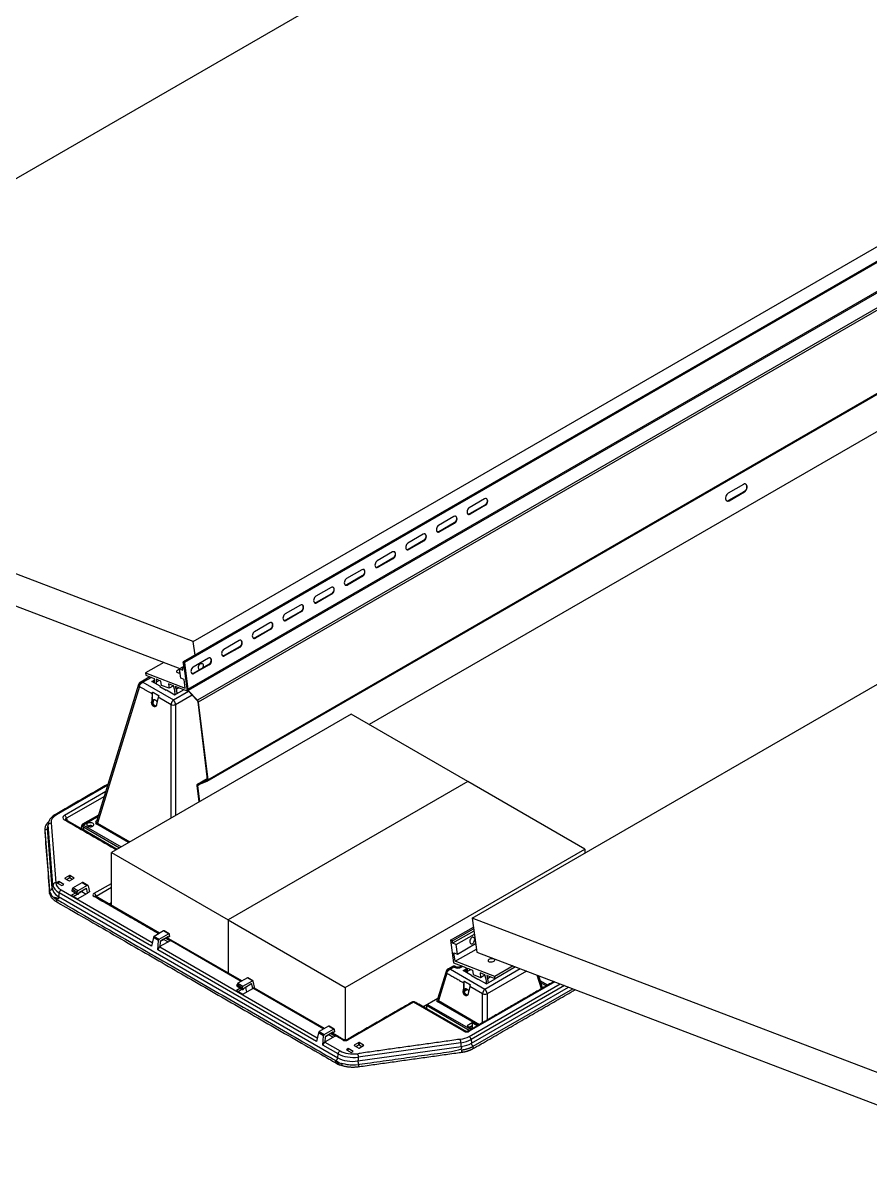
# Model space of a CAD drawing. Header units: feet. Extents: x 1518 to 2565, y 62 to 679.
# Drawn here: x 2309.8 to 2348.9, y 578.1 to 631 of the extents above; entities that cross this region are included whole.
import ezdxf

# ---------------------------------------------------------------- set-up
doc = ezdxf.new("R2010")
doc.units = ezdxf.units.FT
doc.header["$LTSCALE"] = 50
doc.header["$MEASUREMENT"] = 0

# ---------------------------------------------------------------- blocks, each defined once
blk = doc.blocks.new('Z1')
at = {"color": 1, "linetype": 'Continuous'}
for p, q in [((231.001, 152.086), (196.311, 132.059)), ((212.899, 142.377), (213.606, 142.785)), ((187.799, 134.656), (187.786, 134.648)), ((185.672, 133.905), (183.743, 127.589)), ((185.711, 133.822), (183.785, 127.517)), ((186.198, 134.264), (185.756, 134.009)), ((186.394, 134.041), (186.347, 134.013)), ((186.324, 133.126), (186.279, 133.099)), ((186.325, 133.138), (186.37, 133.164)), ((188.838, 129.567), (188.385, 129.305)), ((181.52, 127.54), (181.486, 127.39)), ((184.67, 126.312), (182.325, 127.665)), ((181.351, 127.236), (181.349, 127.134)), ((183.135, 127.425), (184.867, 126.425)), ((206.252, 126.32), (206.252, 126.143)), ((182.274, 124.971), (182.482, 124.851)), ((182.496, 124.851), (182.706, 124.973)), ((182.611, 124.388), (182.864, 124.242)), ((183.247, 124.494), (182.949, 124.322)), ((183.052, 124.382), (183.053, 124.367)), ((183.339, 124.645), (183.104, 124.78)), ((182.664, 124.142), (182.85, 124.25)), ((186.639, 122.44), (183.689, 124.143)), ((184.307, 123.786), (184.42, 123.851)), ((184.42, 123.777), (184.371, 123.749)), ((186.709, 122.1), (187.007, 122.272)), ((186.835, 122.158), (186.836, 122.174)), ((187.085, 122.416), (186.851, 122.551)), ((190.405, 120.222), (186.93, 122.228)), ((190.443, 120.244), (186.968, 122.25)), ((187.021, 122.277), (187.045, 122.263)), ((187.039, 122.269), (187.025, 122.277)), ((187.103, 122.328), (187.098, 122.392)), ((200.315, 121.915), (200.154, 121.976)), ((199.849, 120.682), (199.459, 119.405)), ((199.888, 120.6), (199.502, 119.333)), ((200.149, 120.91), (199.934, 120.786)), ((200.755, 120.712), (200.708, 120.685)), ((190.557, 119.929), (190.855, 120.101)), ((190.947, 120.253), (190.713, 120.388)), ((191.039, 119.9), (190.959, 120.236)), ((202.114, 120.343), (202.1, 120.447)), ((204.244, 119.882), (204.052, 120.508)), ((204.298, 119.913), (204.125, 120.48)), ((204.54, 120.053), (204.195, 120.252)), ((204.526, 120.044), (204.201, 120.232)), ((204.468, 120.011), (204.236, 120.145)), ((190.219, 119.996), (190.473, 119.85)), ((190.459, 119.858), (190.272, 119.75)), ((190.61, 119.945), (190.644, 119.731)), ((190.662, 119.972), (190.661, 119.989)), ((194.248, 118.047), (191.017, 119.912)), ((195.203, 119.942), (195.203, 117.514)), ((200.685, 119.797), (200.64, 119.771)), ((200.686, 119.809), (200.731, 119.835)), ((200.72, 119.781), (200.839, 119.85)), ((200.728, 119.817), (200.817, 119.868)), ((198.786, 119.051), (199.472, 119.447)), ((194.694, 118.023), (194.459, 118.159)), ((194.712, 117.936), (194.706, 118)), ((194.317, 117.708), (194.615, 117.88)), ((194.444, 117.766), (194.445, 117.782)), ((194.63, 117.885), (194.654, 117.871)), ((194.648, 117.876), (194.633, 117.885)), ((195.616, 117.269), (195.824, 117.149)), ((195.788, 116.552), (200.553, 117.22)), ((200.536, 117.392), (195.799, 116.728)), ((195.838, 117.149), (196.049, 117.27))]:
    blk.add_line(p, q, dxfattribs=at)
for points in [[(188.191, 135.899), (161.003, 146.263), (207.319, 173), (234.507, 162.637), (234.592, 162.004)], [(237.437, 162.265), (237.285, 163.505), (237.231, 163.527), (187.733, 134.953)], [(237.285, 163.505), (187.787, 134.931), (187.939, 133.69)], [(188.277, 135.266), (188.191, 135.899), (234.507, 162.637)], [(237.465, 162.207), (187.967, 133.633), (188.385, 133.184)], [(237.925, 161.668), (188.428, 133.094), (188.866, 129.521)], [(228.242, 112.779), (201.054, 123.142), (247.369, 149.879), (274.557, 139.516), (274.643, 138.883)], [(161.003, 146.263), (161.216, 144.691), (187.576, 134.643)], [(201.664, 142.17), (200.957, 141.761), (200.934, 141.771)], [(200.25, 141.353), (199.543, 140.945), (199.52, 140.954)], [(198.836, 140.537), (198.129, 140.129), (198.105, 140.138)], [(197.422, 139.72), (196.715, 139.312), (196.691, 139.322)], [(196.008, 138.904), (195.3, 138.496), (195.277, 138.505)], [(194.593, 138.088), (193.886, 137.679), (193.863, 137.689)], [(193.179, 137.271), (192.472, 136.863), (192.448, 136.872)], [(191.765, 136.455), (191.058, 136.047), (191.034, 136.056)], [(190.351, 135.638), (189.644, 135.23), (189.62, 135.24)], [(186.836, 134.925), (185.996, 134.44), (187.83, 133.741), (187.776, 134.134), (187.616, 134.196), (187.557, 134.632)], [(187.786, 134.761), (187.78, 134.758), (187.756, 134.767), (187.733, 134.953), (187.787, 134.931)], [(185.996, 134.44), (186.01, 134.335), (186.399, 134.187), (186.395, 134.068), (186.397, 133.984)], [(187.777, 134.759), (187.557, 134.632), (187.717, 134.571), (187.702, 134.68), (187.79, 134.731)], [(187.928, 133.605), (187.786, 134.648), (187.702, 134.68)], [(188.936, 134.822), (188.229, 134.414), (188.206, 134.423)], [(186.265, 134.238), (185.871, 134.011), (187.278, 133.198), (187.971, 133.599)], [(186.668, 133.828), (186.283, 134.05), (186.396, 134.115)], [(187.28, 133.849), (187.083, 133.736), (186.735, 133.869), (186.708, 134.07), (186.484, 134.155), (186.479, 134.015)], [(186.671, 133.815), (186.668, 133.828), (186.658, 133.822), (186.952, 133.653), (186.962, 133.658), (187.346, 133.436), (187.753, 133.671)], [(187.952, 133.619), (187.928, 133.605), (187.365, 133.819), (187.404, 133.683)], [(187.174, 127.757), (187.174, 132.978), (186.579, 133.321), (186.507, 132.988)], [(188.141, 133.416), (187.382, 132.978), (187.382, 127.878)], [(186.342, 133.034), (186.367, 133.145), (186.324, 133.121)], [(200.86, 129.433), (195.468, 132.546), (184.42, 126.167)], [(184.42, 123.721), (184.42, 126.167), (189.812, 123.055), (195.203, 119.942), (206.252, 126.32), (200.86, 129.433), (189.812, 123.055), (189.812, 120.608)], [(188.595, 129.356), (188.388, 129.237), (188.477, 128.51)], [(188.831, 129.491), (188.826, 129.488), (188.389, 129.307), (188.838, 129.566)], [(184.098, 128.753), (182.35, 127.744), (182.385, 127.631)], [(183.753, 127.623), (183.75, 127.624), (183.754, 127.626)], [(181.696, 124.512), (181.729, 124.675), (181.512, 127.438)], [(183.112, 127.358), (183.129, 127.222), (184.687, 126.322)], [(182.002, 124.72), (182.002, 124.822), (181.913, 124.771), (182.135, 124.643), (182.224, 124.694), (182.002, 124.822)], [(182.354, 124.925), (182.484, 125.001), (182.484, 125.101), (182.274, 124.979), (182.274, 124.971)], [(182.707, 124.973), (182.706, 124.981), (182.499, 125.101), (182.499, 125.001), (182.627, 124.927)], [(182.77, 124.296), (182.583, 124.189), (182.866, 124.025), (183.328, 124.292), (183.284, 124.479), (183.253, 124.497)], [(182.923, 124.292), (183.053, 124.367), (183.256, 124.25)], [(183.35, 124.628), (183.418, 124.344), (183.328, 124.292)], [(184.42, 124.548), (183.714, 124.141), (183.719, 124.125)], [(181.984, 124.136), (194.86, 116.702), (194.87, 116.879), (194.174, 117.281), (194.203, 117.716), (193.965, 117.854), (193.877, 117.452)], [(200.14, 122.085), (200.056, 122.117), (201.11, 122.726)], [(201.054, 123.142), (201.267, 121.57), (227.626, 111.522)], [(186.909, 122.216), (187.124, 122.091), (186.662, 121.824)], [(201.135, 122.542), (200.154, 121.976), (200.14, 122.085), (201.12, 122.651)], [(200.374, 121.478), (200.315, 121.915), (201.154, 122.4)], [(186.677, 122.045), (186.662, 121.824), (186.649, 121.817), (193.915, 117.623)], [(186.683, 122.07), (186.835, 122.158), (187.037, 122.041)], [(200.056, 122.117), (200.197, 121.073), (200.76, 120.859), (200.756, 120.739), (200.758, 120.656)], [(200.267, 121.146), (200.214, 121.539), (200.374, 121.478), (201.214, 121.963)], [(202.94, 120.932), (202.1, 120.447), (200.267, 121.146), (201.247, 121.712)], [(201.029, 120.499), (200.644, 120.721), (200.757, 120.787)], [(200.841, 120.686), (200.846, 120.826), (201.069, 120.741), (201.096, 120.54), (201.445, 120.407), (201.641, 120.521)], [(203.058, 120.887), (202.114, 120.343), (201.726, 120.491), (201.765, 120.355), (201.891, 120.428)], [(203.557, 120.697), (201.743, 119.65), (201.743, 118.438)], [(190.378, 119.904), (190.191, 119.796), (190.474, 119.633), (190.937, 119.9), (190.892, 120.086), (190.861, 120.104)], [(201.032, 120.487), (201.029, 120.499), (201.019, 120.494), (201.313, 120.324), (201.323, 120.33), (201.707, 120.108), (202.114, 120.343)], [(204.229, 120.141), (204.236, 120.145), (204.236, 120.118)], [(190.66, 119.973), (190.662, 119.972), (190.659, 119.973), (190.531, 119.899)], [(194.21, 118.025), (190.95, 119.907), (190.937, 119.9)], [(200.703, 119.706), (200.728, 119.817), (200.685, 119.792)], [(201.534, 118.317), (201.534, 119.65), (200.941, 119.992), (200.868, 119.66)], [(205.308, 120.03), (201, 117.543), (201.017, 117.37), (205.498, 119.957)], [(201.108, 117.128), (201.106, 117.231), (205.697, 119.881)], [(200.922, 117.964), (198.95, 119.103), (198.913, 119.124)], [(199.469, 119.438), (199.467, 119.439), (199.471, 119.442)], [(201.048, 118.305), (200.818, 118.172), (201.05, 118.038)], [(201.048, 118.039), (201.048, 118.043), (201.038, 118.172), (200.928, 118.108)], [(201.28, 118.171), (201.048, 118.305), (201.048, 118.043), (201.053, 118.04)], [(194.517, 117.823), (194.733, 117.699), (194.27, 117.432), (194.285, 117.653)], [(194.292, 117.678), (194.444, 117.766), (194.646, 117.649)], [(195.344, 117.018), (195.344, 117.12), (195.256, 117.069), (195.478, 116.941), (195.566, 116.992), (195.344, 117.12)], [(195.696, 117.223), (195.827, 117.298), (195.827, 117.399), (195.616, 117.277), (195.616, 117.269)], [(196.049, 117.271), (196.049, 117.279), (195.841, 117.399), (195.841, 117.298), (195.969, 117.224)]]:
    blk.add_lwpolyline(points, dxfattribs=at)
for points in [[(187.967, 133.633, -0.152134), (187.939, 133.69), (237.437, 162.265, 0.152134), (237.465, 162.207), (237.882, 161.758)], [(188.845, 129.46), (238.343, 158.035, 0.302263), (238.363, 158.095), (237.925, 161.668, 0.152142), (237.882, 161.758), (188.385, 133.184, -0.152142), (188.428, 133.094)], [(188.388, 129.237, -0.335386), (188.404, 129.277), (188.841, 129.458, 0.335286), (188.866, 129.521), (238.363, 158.095)], [(187.78, 134.758), (187.76, 134.914), (187.767, 134.911), (187.916, 133.7, 0.152135), (187.958, 133.613), (188.375, 133.164, -0.15213), (188.404, 133.103), (188.842, 129.531, -0.335242), (188.826, 129.488)], [(187.354, 133.441, 0.09364), (187.325, 133.693), (187.279, 133.852), (187.056, 133.937), (187.083, 133.736)], [(187.53, 133.756), (187.404, 133.683, -0.053567), (187.439, 133.49)], [(184.255, 129.266), (181.89, 127.901, 0.268048), (181.825, 127.907)], [(188.389, 129.307, 0.335236), (188.365, 129.247), (188.457, 128.498)], [(182.35, 127.744, 0.214396), (182.26, 127.884), (184.17, 128.986)], [(181.478, 127.29, -0.335056), (181.353, 127.199), (181.57, 124.421, 0.335089), (181.696, 124.512), (181.478, 127.29), (181.512, 127.438, -0.338571), (181.64, 127.529), (181.857, 124.767, 0.338523), (181.729, 124.675)], [(183.812, 127.816), (183.135, 127.425, -0.214374), (183.1, 127.479), (183.84, 127.906)], [(185.208, 126.622), (183.75, 127.463, 0.214395), (183.785, 127.517), (185.272, 126.659)], [(183.055, 127.244), (183.041, 127.351, -0.194412), (183.112, 127.358), (184.797, 126.385)], [(183.125, 127.203, 0.073009), (183.129, 127.222, 0.117112), (183.088, 127.224)], [(183.483, 127.353), (183.483, 127.401, 0.161191), (183.334, 127.376)], [(193.877, 117.452), (186.565, 121.673), (186.595, 122.109), (186.357, 122.246), (186.269, 121.844), (182.016, 124.299, -0.214394), (182.107, 124.439), (186.306, 122.015)], [(183.714, 124.141, 0.214403), (183.624, 124.281), (184.42, 124.741)], [(200.325, 120.884, 0.272077), (200.231, 120.874), (200.214, 120.884), (200.049, 120.788), (201.638, 119.87), (203.264, 120.809)], [(200.627, 120.91), (200.565, 120.874, 0.271467), (200.471, 120.884)], [(201.715, 120.112, 0.093641), (201.686, 120.364), (201.64, 120.523), (201.417, 120.608), (201.445, 120.407)], [(204.867, 120.198), (200.921, 117.919, 0.259762), (200.857, 117.926)], [(201, 117.543, 0.214397), (200.91, 117.683), (205.107, 120.106)], [(200.734, 117.926, 0.260899), (200.67, 117.919), (198.349, 119.259), (195.336, 117.52, 0.271245), (195.272, 117.527)], [(200.992, 118.005), (198.985, 119.163, 0.240625), (198.95, 119.103), (198.948, 118.978), (200.792, 117.913)], [(201.333, 118.201), (199.467, 119.279, 0.21439), (199.502, 119.333), (201.397, 118.238)], [(194.27, 117.432), (194.257, 117.425), (194.961, 117.019, 0.214394), (194.87, 116.879)], [(195.149, 117.527, 0.271345), (195.085, 117.52), (194.538, 117.836)]]:
    blk.add_lwpolyline(points, format="xyb", dxfattribs=at)
at = {"color": 1, "linetype": 'Continuous', "flags": 128}
for points in [[(213.583, 142.795), (213.606, 142.785), (213.643, 142.813), (213.675, 142.85), (213.701, 142.895), (213.72, 142.945), (213.729, 142.996), (213.728, 143.045), (213.718, 143.087), (213.698, 143.122), (213.671, 143.145), (213.638, 143.156), (213.601, 143.154), (213.563, 143.138), (212.856, 142.73), (212.819, 142.702), (212.787, 142.665), (212.761, 142.62), (212.742, 142.57), (212.733, 142.519), (212.734, 142.471), (212.744, 142.428), (212.764, 142.393), (212.791, 142.37), (212.824, 142.359), (212.861, 142.362), (212.899, 142.377), (212.876, 142.386)], [(201.641, 142.179), (201.664, 142.17), (201.698, 142.195), (201.727, 142.231), (201.75, 142.274), (201.764, 142.321), (201.769, 142.367), (201.764, 142.41), (201.749, 142.445), (201.726, 142.47), (201.696, 142.482), (201.663, 142.482), (201.628, 142.468), (200.921, 142.06), (200.887, 142.034), (200.858, 141.998), (200.835, 141.955), (200.821, 141.909), (200.816, 141.863), (200.821, 141.82), (200.836, 141.785), (200.859, 141.76), (200.889, 141.747), (200.922, 141.748), (200.957, 141.761)], [(200.227, 141.363), (200.25, 141.353), (200.284, 141.379), (200.313, 141.415), (200.336, 141.458), (200.35, 141.504), (200.355, 141.551), (200.35, 141.593), (200.335, 141.628), (200.312, 141.653), (200.282, 141.666), (200.249, 141.666), (200.214, 141.652), (199.506, 141.244), (199.473, 141.218), (199.444, 141.182), (199.421, 141.139), (199.407, 141.093), (199.402, 141.046), (199.407, 141.004), (199.422, 140.968), (199.445, 140.944), (199.474, 140.931), (199.508, 140.931), (199.543, 140.945)], [(198.812, 140.546), (198.836, 140.537), (198.869, 140.563), (198.899, 140.598), (198.921, 140.641), (198.936, 140.688), (198.941, 140.734), (198.935, 140.777), (198.921, 140.812), (198.898, 140.837), (198.868, 140.85), (198.834, 140.849), (198.799, 140.835), (198.092, 140.427), (198.059, 140.401), (198.029, 140.366), (198.007, 140.323), (197.992, 140.276), (197.988, 140.23), (197.993, 140.187), (198.008, 140.152), (198.031, 140.127), (198.06, 140.114), (198.094, 140.115), (198.129, 140.129)], [(197.398, 139.73), (197.422, 139.72), (197.455, 139.746), (197.485, 139.782), (197.507, 139.825), (197.522, 139.872), (197.526, 139.918), (197.521, 139.96), (197.506, 139.996), (197.483, 140.021), (197.454, 140.033), (197.42, 140.033), (197.385, 140.019), (196.678, 139.611), (196.645, 139.585), (196.615, 139.549), (196.592, 139.506), (196.578, 139.46), (196.573, 139.413), (196.579, 139.371), (196.593, 139.336), (196.616, 139.311), (196.646, 139.298), (196.68, 139.298), (196.715, 139.312)], [(195.984, 138.913), (196.008, 138.904), (196.041, 138.93), (196.07, 138.966), (196.093, 139.009), (196.107, 139.055), (196.112, 139.102), (196.107, 139.144), (196.092, 139.179), (196.069, 139.204), (196.04, 139.217), (196.006, 139.216), (195.971, 139.203), (195.264, 138.794), (195.23, 138.769), (195.201, 138.733), (195.178, 138.69), (195.164, 138.643), (195.159, 138.597), (195.164, 138.554), (195.179, 138.519), (195.202, 138.494), (195.232, 138.482), (195.265, 138.482), (195.3, 138.496)], [(194.57, 138.097), (194.593, 138.088), (194.627, 138.113), (194.656, 138.149), (194.679, 138.192), (194.693, 138.239), (194.698, 138.285), (194.693, 138.328), (194.678, 138.363), (194.655, 138.388), (194.625, 138.4), (194.592, 138.4), (194.557, 138.386), (193.85, 137.978), (193.816, 137.952), (193.787, 137.916), (193.764, 137.873), (193.75, 137.827), (193.745, 137.781), (193.75, 137.738), (193.765, 137.703), (193.788, 137.678), (193.818, 137.665), (193.851, 137.666), (193.886, 137.679)], [(193.156, 137.281), (193.179, 137.271), (193.213, 137.297), (193.242, 137.333), (193.265, 137.376), (193.279, 137.422), (193.284, 137.469), (193.278, 137.511), (193.264, 137.546), (193.241, 137.571), (193.211, 137.584), (193.177, 137.584), (193.142, 137.57), (192.435, 137.162), (192.402, 137.136), (192.373, 137.1), (192.35, 137.057), (192.336, 137.01), (192.331, 136.964), (192.336, 136.922), (192.351, 136.886), (192.374, 136.861), (192.403, 136.849), (192.437, 136.849), (192.472, 136.863)], [(191.741, 136.464), (191.765, 136.455), (191.798, 136.481), (191.828, 136.516), (191.85, 136.559), (191.865, 136.606), (191.869, 136.652), (191.864, 136.695), (191.85, 136.73), (191.826, 136.755), (191.797, 136.768), (191.763, 136.767), (191.728, 136.753), (191.021, 136.345), (190.988, 136.319), (190.958, 136.284), (190.936, 136.241), (190.921, 136.194), (190.917, 136.148), (190.922, 136.105), (190.937, 136.07), (190.96, 136.045), (190.989, 136.032), (191.023, 136.033), (191.058, 136.047)], [(190.327, 135.648), (190.351, 135.638), (190.384, 135.664), (190.413, 135.7), (190.436, 135.743), (190.451, 135.789), (190.455, 135.836), (190.45, 135.878), (190.435, 135.914), (190.412, 135.938), (190.383, 135.951), (190.349, 135.951), (190.314, 135.937), (189.607, 135.529), (189.573, 135.503), (189.544, 135.467), (189.521, 135.424), (189.507, 135.378), (189.502, 135.331), (189.508, 135.289), (189.522, 135.254), (189.545, 135.229), (189.575, 135.216), (189.609, 135.216), (189.644, 135.23)], [(188.913, 134.831), (188.936, 134.822), (188.97, 134.848), (188.999, 134.884), (189.022, 134.927), (189.036, 134.973), (189.041, 135.019), (189.036, 135.062), (189.021, 135.097), (188.998, 135.122), (188.968, 135.135), (188.935, 135.134), (188.9, 135.121), (188.193, 134.712), (188.159, 134.687), (188.13, 134.651), (188.107, 134.608), (188.093, 134.561), (188.088, 134.515), (188.093, 134.472), (188.108, 134.437), (188.131, 134.412), (188.161, 134.4), (188.194, 134.4), (188.229, 134.414)], [(188.489, 134.587), (188.47, 134.598), (188.449, 134.624), (188.436, 134.659), (188.433, 134.701), (188.44, 134.746), (188.456, 134.79), (188.48, 134.828), (188.51, 134.859), (188.543, 134.878), (188.576, 134.884), (188.606, 134.877), (188.631, 134.857), (188.648, 134.826), (188.656, 134.787), (188.654, 134.743), (188.643, 134.698), (188.629, 134.667)], [(186.627, 134.1), (186.479, 134.015), (186.482, 133.935), (186.482, 133.935)], [(183.564, 127.51), (183.525, 127.526), (183.479, 127.536), (183.431, 127.537), (183.384, 127.53), (183.343, 127.515), (183.311, 127.493), (183.292, 127.468), (183.286, 127.44), (183.295, 127.412), (183.318, 127.387), (183.352, 127.368), (183.395, 127.355), (183.443, 127.349), (183.491, 127.352), (183.536, 127.364), (183.572, 127.382), (183.598, 127.406), (183.611, 127.433), (183.609, 127.461), (183.593, 127.487), (183.564, 127.51)], [(201.077, 121.972), (201.109, 121.997), (201.136, 122.032), (201.156, 122.074), (201.168, 122.118), (201.17, 122.162), (201.162, 122.201), (201.145, 122.232), (201.12, 122.252), (201.09, 122.259), (201.057, 122.253), (201.024, 122.234), (200.994, 122.204), (200.97, 122.165), (200.953, 122.122), (200.947, 122.077), (200.95, 122.035), (200.962, 122), (200.984, 121.974), (201.011, 121.96), (201.044, 121.96), (201.077, 121.972)], [(202.052, 121.15), (202.08, 121.171), (202.095, 121.193), (202.097, 121.216), (202.086, 121.236), (202.061, 121.252), (202.026, 121.263), (201.984, 121.268), (201.938, 121.266), (201.893, 121.257), (201.852, 121.242), (201.819, 121.223), (201.797, 121.202), (201.788, 121.179), (201.793, 121.157), (201.811, 121.139), (201.841, 121.125), (201.88, 121.117), (201.925, 121.116), (201.971, 121.122), (202.015, 121.133), (202.052, 121.15)], [(200.843, 120.607), (200.843, 120.607), (200.841, 120.686), (200.988, 120.772)]]:
    blk.add_lwpolyline(points, dxfattribs=at)
for points in [[(213.648, 143.154), (213.675, 143.131), (213.694, 143.097), (213.705, 143.054), (213.705, 143.005), (213.696, 142.955), (213.678, 142.905), (213.652, 142.86), (213.619, 142.822), (213.583, 142.795), (212.876, 142.386, -0.199747), (212.79, 142.37)], [(201.698, 142.482), (201.702, 142.479), (201.726, 142.454), (201.74, 142.419), (201.745, 142.377), (201.741, 142.33), (201.726, 142.284), (201.704, 142.241), (201.674, 142.205), (201.641, 142.179), (200.934, 141.771, -0.195563), (200.864, 141.757)], [(200.284, 141.666), (200.288, 141.663), (200.311, 141.638), (200.326, 141.603), (200.331, 141.56), (200.327, 141.514), (200.312, 141.467), (200.289, 141.424), (200.26, 141.388), (200.227, 141.363), (199.52, 140.954, -0.19556), (199.449, 140.941)], [(198.87, 140.849), (198.874, 140.846), (198.897, 140.821), (198.912, 140.786), (198.917, 140.744), (198.912, 140.697), (198.898, 140.651), (198.875, 140.608), (198.846, 140.572), (198.812, 140.546), (198.105, 140.138, -0.19561), (198.035, 140.124)], [(197.455, 140.033), (197.46, 140.03), (197.483, 140.005), (197.498, 139.97), (197.503, 139.927), (197.498, 139.881), (197.484, 139.834), (197.461, 139.791), (197.432, 139.756), (197.398, 139.73), (196.691, 139.322, -0.195562), (196.621, 139.308)], [(196.041, 139.217), (196.046, 139.214), (196.069, 139.189), (196.083, 139.153), (196.089, 139.111), (196.084, 139.065), (196.07, 139.018), (196.047, 138.975), (196.018, 138.939), (195.984, 138.913), (195.277, 138.505, -0.195561), (195.207, 138.491)], [(194.627, 138.4), (194.631, 138.397), (194.654, 138.372), (194.669, 138.337), (194.674, 138.295), (194.67, 138.248), (194.655, 138.202), (194.633, 138.159), (194.603, 138.123), (194.57, 138.097), (193.863, 137.689, -0.195574), (193.793, 137.675)], [(193.213, 137.584), (193.217, 137.581), (193.24, 137.556), (193.255, 137.521), (193.26, 137.478), (193.255, 137.432), (193.241, 137.385), (193.218, 137.342), (193.189, 137.306), (193.156, 137.281), (192.448, 136.872, -0.195564), (192.378, 136.859)], [(191.798, 136.767), (191.803, 136.764), (191.826, 136.739), (191.841, 136.704), (191.846, 136.662), (191.841, 136.615), (191.827, 136.569), (191.804, 136.526), (191.775, 136.49), (191.741, 136.464), (191.034, 136.056, -0.195561), (190.964, 136.042)], [(190.384, 135.951), (190.389, 135.948), (190.412, 135.923), (190.427, 135.888), (190.432, 135.845), (190.427, 135.799), (190.413, 135.752), (190.39, 135.709), (190.361, 135.674), (190.327, 135.648), (189.62, 135.24, -0.195586), (189.55, 135.226)], [(188.97, 135.134), (188.975, 135.131), (188.998, 135.107), (189.012, 135.071), (189.018, 135.029), (189.013, 134.982), (188.998, 134.936), (188.976, 134.893), (188.946, 134.857), (188.913, 134.831), (188.206, 134.423, -0.19561), (188.136, 134.409)], [(187.562, 134.592, 0.084921), (187.473, 134.562), (187.445, 134.541), (187.43, 134.519), (187.428, 134.496), (187.439, 134.476), (187.464, 134.46), (187.498, 134.449), (187.541, 134.444), (187.582, 134.446)], [(198.803, 119.06), (198.833, 119.044), (198.948, 118.978, -0.073009), (198.945, 118.959)]]:
    blk.add_lwpolyline(points, format="xyb", dxfattribs=at)
at = {"color": 1, "linetype": 'Continuous'}
for points in [[(182.88, 124.393), (182.648, 124.528), (183.08, 124.777), (183.313, 124.643)], [(187.059, 122.414), (186.827, 122.548), (186.394, 122.298), (186.627, 122.164)], [(190.921, 120.251), (190.689, 120.385), (190.256, 120.136), (190.489, 120.001)], [(194.668, 118.021), (194.435, 118.156), (194.003, 117.906), (194.235, 117.772)]]:
    blk.add_lwpolyline(points, close=True, dxfattribs=at)
for centre, radius, start, end in [((187.278, 133.317), 0.355, 252.8688, 287.1314), ((183.46, 127.187), 0.215, 61.3025, 83.8277), ((200.214, 120.798), 0.13, 59.009, 120.8012), ((200.883, 120.095), 0.919, 4.1612, 16.4261), ((201.638, 119.988), 0.355, 252.8684, 287.1316), ((198.349, 119.153), 0.13, 60.0027, 119.9973)]:
    blk.add_arc(centre, radius, start, end, dxfattribs=at)
for centre, major_axis, ratio, start_param, end_param in [((186.439, 133.527), (0.081, 0.172), 0.625261, 1.665167, 2.129628), ((186.71, 133.371), (0.106, 0.158), 0.525023, 1.753766, 2.218227), ((182.523, 127.439), (1.012, -0.036), 0.578115, 3.023037, 3.205336), ((182.523, 127.545), (0.884, -0.009), 0.569484, 2.374893, 3.192149), ((182.467, 127.771), (0.289, 0), 0.560135, 2.371274, 3.911912), ((182.467, 127.665), (0.161, -0.035), 0.515325, 2.483147, 3.430551), ((183.112, 127.39), (0.0336, 0.0952), 0.66655, 0.661955, 2.215298), ((183.898, 127.544), (0.206, 0), 0.560135, 2.371274, 3.911912), ((183.898, 127.585), (0.157, 0.014), 0.546347, 2.923281, 3.863021), ((183.147, 127.377), (0.0048, 0.0521), 0.714042, 0.467769, 2.021112), ((182.281, 124.975), (0.01, 0), 0.577112, 2.356347, 3.926839), ((182.489, 124.855), (0.01, 0), 0.577464, 3.927143, 5.497635), ((182.492, 125.097), (0.01, 0), 0.577464, 0.78555, 2.356042), ((182.492, 124.997), (0.01, 0), 0.577464, 0.78555, 2.356042), ((182.699, 124.977), (0.01, 0), 0.577112, 5.497939, 7.068431), ((182.714, 124.565), (1.018, 0.041), 0.575731, 3.16134, 3.889727), ((182.739, 124.689), (1.011, -0.018), 0.564281, 3.198151, 3.926538), ((182.739, 124.796), (0.883, 0.01), 0.570393, 3.180009, 3.908396), ((182.645, 124.489), (0.028, 0.0415), 0.525023, 0.821963, 2.375307), ((182.884, 124.351), (0.0214, 0.0453), 0.625261, 0.733364, 2.286708), ((183.077, 124.738), (0.028, 0.0415), 0.525023, 0.036647, 0.821963), ((183.25, 124.451), (0.0214, 0.0453), 0.625261, 5.620286, 7.01655), ((183.316, 124.6), (0.0214, 0.0453), 0.625261, 5.620286, 7.01655), ((183.757, 124.209), (0.186, 0), 0.560135, 2.371274, 3.911912), ((183.757, 124.103), (0.0581, -0.0311), 0.394739, 2.57951, 3.055007), ((186.391, 122.259), (0.028, 0.0415), 0.525023, 0.821963, 2.218227), ((186.824, 122.509), (0.028, 0.0415), 0.525023, 0.036647, 0.821963), ((187.063, 122.371), (0.0214, 0.0453), 0.625261, 5.463207, 7.01655), ((186.657, 121.706), (0.056, 0.118), 0.625261, 0.733364, 2.129628), ((186.63, 122.121), (0.0214, 0.0453), 0.625261, 0.733364, 2.129628), ((186.712, 122.058), (0.0214, 0.0453), 0.625261, 0.733364, 2.129628), ((200.398, 120.976), (0.24, 0), 0.594966, 3.94207, 5.482708), ((190.253, 120.096), (0.028, 0.0415), 0.525023, 0.821963, 2.375307), ((190.686, 120.346), (0.028, 0.0415), 0.525023, 0.036647, 0.821963), ((190.858, 120.059), (0.0214, 0.0453), 0.625261, 5.620286, 7.01655), ((190.925, 120.208), (0.0214, 0.0453), 0.625261, 5.620286, 7.01655), ((200.8, 120.199), (0.081, 0.172), 0.625261, 1.665167, 2.129628), ((201.071, 120.043), (0.106, 0.158), 0.525023, 1.753766, 2.218227), ((190.492, 119.959), (0.0214, 0.0453), 0.625261, 0.733364, 2.286708), ((190.958, 119.797), (0.056, 0.118), 0.625261, 6.231233, 7.01655), ((199.615, 119.359), (0.206, 0), 0.560135, 2.371274, 3.911912), ((199.615, 119.4), (0.157, 0.014), 0.546347, 2.923281, 3.863021), ((194.432, 118.117), (0.028, 0.0415), 0.525023, 0.036647, 0.821963), ((194.671, 117.979), (0.0214, 0.0453), 0.625261, 5.463207, 7.01655), ((194, 117.867), (0.028, 0.0415), 0.525023, 0.821963, 2.218227), ((194.266, 117.314), (0.056, 0.118), 0.625261, 0.733364, 2.129628), ((194.239, 117.729), (0.0214, 0.0453), 0.625261, 0.733364, 2.129628), ((194.32, 117.665), (0.0214, 0.0453), 0.625261, 0.733364, 2.129628), ((195.21, 117.597), (0.18, 0), 0.594966, 3.94207, 5.482708), ((200.29, 118.047), (0.873, -0.011), 0.582146, 4.969111, 5.507821), ((200.29, 117.94), (1.003, 0.005), 0.56437, 4.957306, 5.496016), ((200.795, 117.996), (0.18, 0), 0.594966, 3.94207, 5.482708), ((195.575, 117.386), (0.871, 0.008), 0.587188, 3.924756, 4.931293), ((195.623, 117.273), (0.01, 0), 0.577112, 2.356347, 3.926839), ((195.831, 117.153), (0.01, 0), 0.577464, 3.927143, 5.497635), ((195.834, 117.394), (0.01, 0), 0.577464, 0.78555, 2.356042), ((195.834, 117.294), (0.01, 0), 0.577464, 0.78555, 2.356042), ((196.042, 117.274), (0.01, 0), 0.577112, 5.497939, 7.068431), ((200.303, 117.809), (1.005, -0.031), 0.599587, 4.982226, 5.520936), ((195.567, 117.145), (1.002, 0.022), 0.609769, 3.915765, 4.922302), ((195.575, 117.279), (1.001, -0.002), 0.564458, 3.932607, 4.939144)]:
    blk.add_ellipse(centre, major_axis=major_axis, ratio=ratio, start_param=start_param, end_param=end_param, dxfattribs=at)
for points, weights, degree, knots in [([(185.757, 134.008), (185.752, 134.005), (185.733, 133.996), (185.708, 133.972), (185.684, 133.939), (185.675, 133.915), (185.672, 133.905), (185.667, 133.871), (185.682, 133.84), (185.711, 133.822), (185.909, 133.708), (186.107, 133.594), (186.305, 133.479), (186.297, 133.359), (186.289, 133.239), (186.28, 133.119), (186.295, 133.127), (186.31, 133.136), (186.324, 133.144), (186.324, 133.284), (186.324, 133.423), (186.324, 133.562), (186.419, 133.507), (186.514, 133.452), (186.609, 133.398)], [1, 1, 1, 1, 1, 1, 1, 0.894287561653, 0.894287561653, 1, 1, 1, 1, 1, 1, 1, 1, 1, 1, 1, 1, 1, 1, 1, 1], 3, [0, 0, 0, 0, 0.123192, 0.444585, 0.761215, 1, 1, 1, 2.141739, 2.141739, 2.141739, 3.141739, 3.141739, 3.141739, 4.141739, 4.141739, 4.141739, 5.141739, 5.141739, 5.141739, 6.141739, 6.141739, 6.141739, 7.141739, 7.141739, 7.141739, 7.141739]), ([(185.711, 133.822), (185.734, 133.959), (185.871, 134.011), (185.804, 134.036), (185.756, 134.009)], [1, 0.766044443119, 1, 0.923893681359, 1], 2, [0, 0, 0, 1.396263, 1.396263, 2.181588, 2.181588, 2.181588]), ([(186.507, 132.988), (186.505, 132.979), (186.503, 132.97), (186.479, 132.838), (186.372, 132.9), (186.265, 132.962), (186.279, 133.099), (186.28, 133.109), (186.28, 133.119)], [1, 0.999770716911, 1, 0.722641925187, 1, 0.722641925187, 1, 0.999770716911, 1], 2, [0, 0, 0, 0.042829, 0.042829, 1.569188, 1.569188, 3.095547, 3.095547, 3.138376, 3.138376, 3.138376]), ([(186.324, 133.132), (186.325, 133.135), (186.325, 133.138), (186.335, 133.23), (186.412, 133.216), (186.488, 133.201), (186.531, 133.099)], [1, 0.999975067537, 1, 0.82087293991, 1, 0.82087293991, 1], 2, [0, 0, 0, 0.014123, 0.014123, 1.22984, 1.22984, 2.445557, 2.445557, 2.445557]), ([(186.481, 132.917), (186.424, 132.913), (186.373, 132.981), (186.321, 133.049), (186.324, 133.126), (186.324, 133.129), (186.324, 133.132), (186.324, 133.138), (186.324, 133.144)], [1, 0.875143647751, 1, 0.875143647751, 1, 0.999975067537, 1, 0.999896996851, 1], 2, [0, 0, 0, 1.010127, 1.010127, 2.020255, 2.020255, 2.034378, 2.034378, 2.063084, 2.063084, 2.063084]), ([(186.367, 133.145), (186.369, 133.154), (186.37, 133.164), (186.376, 133.195), (186.392, 133.217)], [1, 0.999770716911, 1, 0.974836362997, 1], 2, [0, 0, 0, 0.0428291, 0.0428291, 0.4924502, 0.4924502, 0.4924502]), ([(187.382, 132.978), (187.367, 133.12), (187.278, 133.198), (187.189, 133.12), (187.174, 132.978)], [1, 0.766044443119, 1, 0.766044443119, 1], 2, [0, 0, 0, 1.396263, 1.396263, 2.792527, 2.792527, 2.792527]), ([(184.632, 126.29), (183.841, 126.746), (183.05, 127.202), (182.26, 127.659), (182.279, 127.673), (182.303, 127.675), (182.325, 127.665), (182.321, 127.667), (182.312, 127.673), (182.305, 127.68), (182.305, 127.68), (182.306, 127.68)], [1, 1, 1, 1, 0.910661340813, 0.910661340813, 1, 1, 1, 1, 1, 1], 3, [0, 0, 0, 0, 1, 1, 1, 2.047331, 2.047331, 2.047331, 2.310538, 2.789305, 3.047331, 3.047331, 3.047331, 3.047331]), ([(181.486, 127.39), (181.485, 127.387), (181.484, 127.383), (181.474, 127.337), (181.478, 127.29)], [1, 0.999979991321, 1, 0.996687051475, 1], 2, [0, 0, 0, 0.0126519, 0.0126519, 0.1754961, 0.1754961, 0.1754961]), ([(181.568, 124.319), (181.569, 124.308), (181.572, 124.278), (181.582, 124.239), (181.597, 124.198), (181.613, 124.163), (181.635, 124.125), (181.653, 124.101), (181.662, 124.089), (181.67, 124.079), (181.691, 124.052), (181.724, 124.017), (181.764, 123.982), (181.802, 123.953), (181.845, 123.922), (181.877, 123.903), (181.893, 123.893), (186.185, 121.416), (190.477, 118.938), (194.769, 116.46), (194.77, 116.495), (194.77, 116.529), (194.771, 116.563), (194.819, 116.595), (194.851, 116.645), (194.86, 116.702)], [1, 1, 1, 1, 1, 1, 1, 1, 1, 1, 1, 1, 1, 1, 1, 1, 1, 1, 1, 1, 1, 1, 1, 0.943007914317, 0.943007914317, 1], 3, [0, 0, 0, 0, 0.139693, 0.369522, 0.500285, 0.666892, 0.833452, 1, 1, 1, 1.139041, 1.368685, 1.49968, 1.666359, 1.833127, 2, 2, 2, 3, 3, 3, 4, 4, 4, 4.832993, 4.832993, 4.832993, 4.832993]), ([(182.016, 124.299), (182.005, 124.245), (181.994, 124.19), (181.984, 124.136), (181.975, 124.078), (181.943, 124.029), (181.895, 123.996), (186.187, 121.519), (190.479, 119.041), (194.771, 116.563), (194.803, 116.546), (194.867, 116.512), (194.99, 116.462), (195.141, 116.418), (195.32, 116.387), (195.506, 116.373), (195.674, 116.376), (195.776, 116.389), (195.818, 116.394), (197.406, 116.616), (198.995, 116.839), (200.583, 117.061), (200.565, 117.112), (200.555, 117.166), (200.553, 117.22), (200.548, 117.277), (200.542, 117.335), (200.536, 117.392), (200.534, 117.447), (200.524, 117.501), (200.506, 117.552), (198.927, 117.331), (197.348, 117.109), (195.769, 116.888), (195.787, 116.837), (195.797, 116.783), (195.799, 116.728), (195.795, 116.67), (195.792, 116.611), (195.788, 116.552), (195.79, 116.498), (195.8, 116.445), (195.818, 116.394), (195.818, 116.359), (195.818, 116.325), (195.819, 116.29), (197.407, 116.513), (198.995, 116.735), (200.584, 116.958), (200.601, 116.961), (200.644, 116.967), (200.702, 116.978), (200.761, 116.992), (200.812, 117.005), (200.848, 117.017), (200.866, 117.022), (200.882, 117.028), (200.92, 117.04), (200.971, 117.06), (201.02, 117.082), (201.064, 117.104), (201.093, 117.12), (201.108, 117.128), (202.674, 118.032), (204.24, 118.936), (205.805, 119.84)], [1, 1, 1, 1, 0.943007914317, 0.943007914317, 1, 1, 1, 1, 1, 1, 1, 1, 1, 1, 1, 1, 1, 1, 1, 1, 0.992536151417, 0.992536151417, 1, 1, 1, 1, 0.992255270126, 0.992255270126, 1, 1, 1, 1, 0.992254606338, 0.992254606338, 1, 1, 1, 1, 0.992532041009, 0.992532041009, 1, 1, 1, 1, 1, 1, 1, 1, 1, 1, 1, 1, 1, 1, 1, 1, 1, 1, 1, 1, 1, 1, 1, 1], 3, [0, 0, 0, 0, 1, 1, 1, 1.832993, 1.832993, 1.832993, 2.832993, 2.832993, 2.832993, 2.948436, 3.063876, 3.228151, 3.39242, 3.556463, 3.72051, 3.832993, 3.832993, 3.832993, 4.832993, 4.832993, 4.832993, 5.132549, 5.132549, 5.132549, 6.132549, 6.132549, 6.132549, 6.4377, 6.4377, 6.4377, 7.4377, 7.4377, 7.4377, 7.742865, 7.742865, 7.742865, 8.742865, 8.742865, 8.742865, 9.042503, 9.042503, 9.042503, 10.042503, 10.042503, 10.042503, 11.042503, 11.042503, 11.042503, 11.222861, 11.481326, 11.642634, 11.842577, 12.042503, 12.042503, 12.042503, 12.222539, 12.480871, 12.64234, 12.842384, 13.042503, 13.042503, 13.042503, 14.042503, 14.042503, 14.042503, 14.042503]), ([(182.852, 124.266), (182.854, 124.233), (182.881, 124.24), (182.908, 124.247), (182.919, 124.283), (182.928, 124.31), (182.949, 124.322)], [1, 0.793353340283, 1, 0.793353340283, 1, 0.866025403781, 1], 2, [0, 0, 0, 1.308997, 1.308997, 2.617994, 2.617994, 3.665191, 3.665191, 3.665191]), ([(186.601, 122.418), (185.609, 122.991), (184.616, 123.564), (183.624, 124.136), (183.643, 124.151), (183.667, 124.153), (183.689, 124.143), (183.688, 124.144), (183.686, 124.145), (183.687, 124.144), (183.687, 124.144)], [1, 1, 1, 1, 0.905516898629, 0.905516898629, 1, 1, 1, 1, 1], 3, [0, 0, 0, 0, 1, 1, 1, 2.077794, 2.077794, 2.077794, 2.887559, 3.077794, 3.077794, 3.077794, 3.077794]), ([(187.103, 122.328), (187.106, 122.295), (187.08, 122.272), (187.055, 122.248), (187.039, 122.269), (187.027, 122.284), (187.007, 122.272)], [1, 0.793353340283, 1, 0.793353340283, 1, 0.866025403781, 1], 2, [0, 0, 0, 1.308997, 1.308997, 2.617994, 2.617994, 3.665191, 3.665191, 3.665191]), ([(199.934, 120.785), (199.929, 120.782), (199.911, 120.773), (199.886, 120.749), (199.862, 120.716), (199.853, 120.693), (199.849, 120.682), (199.845, 120.649), (199.86, 120.618), (199.888, 120.6), (200.148, 120.45), (200.407, 120.3), (200.666, 120.151), (200.658, 120.031), (200.65, 119.911), (200.642, 119.79), (200.656, 119.799), (200.671, 119.807), (200.686, 119.816), (200.686, 119.955), (200.686, 120.094), (200.686, 120.233), (200.78, 120.178), (200.875, 120.124), (200.97, 120.069)], [1, 1, 1, 1, 1, 1, 1, 0.89423559447, 0.89423559447, 1, 1, 1, 1, 1, 1, 1, 1, 1, 1, 1, 1, 1, 1, 1, 1], 3, [0, 0, 0, 0, 0.123211, 0.444587, 0.761218, 1, 1, 1, 2.142028, 2.142028, 2.142028, 3.142028, 3.142028, 3.142028, 4.142028, 4.142028, 4.142028, 5.142028, 5.142028, 5.142028, 6.142028, 6.142028, 6.142028, 7.142028, 7.142028, 7.142028, 7.142028]), ([(199.888, 120.6), (199.912, 120.737), (200.049, 120.788), (199.981, 120.813), (199.934, 120.786)], [1, 0.766044443119, 1, 0.923893681359, 1], 2, [0, 0, 0, 1.396263, 1.396263, 2.181588, 2.181588, 2.181588]), ([(200.279, 120.91), (200.252, 120.926), (200.214, 120.884), (200.176, 120.926), (200.149, 120.91)], [1, 0.923895080954, 1, 0.923895080954, 1], 2, [0, 0, 0, 0.785317, 0.785317, 1.570634, 1.570634, 1.570634]), ([(204.821, 120.215), (203.499, 119.452), (202.177, 118.689), (200.856, 117.926), (200.854, 117.925), (200.85, 117.922), (200.836, 117.918), (200.817, 117.914), (200.793, 117.912), (200.769, 117.914), (200.749, 117.919), (200.739, 117.923), (200.736, 117.925), (200.735, 117.926), (199.961, 118.372), (199.187, 118.819), (198.414, 119.266), (198.392, 119.276), (198.368, 119.273), (198.349, 119.259), (198.329, 119.274), (198.305, 119.276), (198.284, 119.266), (197.279, 118.686), (196.275, 118.106), (195.271, 117.526), (195.269, 117.525), (195.265, 117.523), (195.252, 117.518), (195.232, 117.514), (195.208, 117.513), (195.184, 117.515), (195.165, 117.52), (195.154, 117.524), (195.151, 117.526), (195.15, 117.526), (194.959, 117.637), (194.768, 117.747), (194.576, 117.858)], [1, 1, 1, 1, 1, 1, 1, 1, 1, 1, 1, 1, 1, 1, 1, 1, 1, 0.910661340814, 0.910661340814, 1, 0.905534246688, 0.905534246688, 1, 1, 1, 1, 1, 1, 1, 1, 1, 1, 1, 1, 1, 1, 1, 1, 1], 3, [0, 0, 0, 0, 1, 1, 1, 1.092263, 1.226679, 1.365774, 1.511696, 1.662425, 1.813986, 1.949247, 2, 2, 2, 3, 3, 3, 4.047331, 4.047331, 4.047331, 5.125023, 5.125023, 5.125023, 6.125023, 6.125023, 6.125023, 6.217281, 6.351697, 6.490788, 6.636703, 6.787432, 6.93899, 7.074247, 7.125023, 7.125023, 7.125023, 8.125023, 8.125023, 8.125023, 8.125023]), ([(190.46, 119.874), (190.463, 119.841), (190.49, 119.848), (190.516, 119.854), (190.528, 119.89), (190.537, 119.918), (190.557, 119.929)], [1, 0.793353340291, 1, 0.793353340291, 1, 0.866025403782, 1], 2, [0, 0, 0, 1.308997, 1.308997, 2.617994, 2.617994, 3.665191, 3.665191, 3.665191]), ([(200.868, 119.66), (200.866, 119.651), (200.864, 119.641), (200.84, 119.509), (200.733, 119.571), (200.626, 119.633), (200.64, 119.771), (200.641, 119.781), (200.642, 119.79)], [1, 0.999770716911, 1, 0.722641925187, 1, 0.722641925187, 1, 0.999770716911, 1], 2, [0, 0, 0, 0.042829, 0.042829, 1.569188, 1.569188, 3.095547, 3.095547, 3.138376, 3.138376, 3.138376]), ([(200.685, 119.803), (200.686, 119.806), (200.686, 119.809), (200.696, 119.901), (200.773, 119.887), (200.849, 119.873), (200.892, 119.771)], [1, 0.999975067537, 1, 0.82087293991, 1, 0.82087293991, 1], 2, [0, 0, 0, 0.014123, 0.014123, 1.22984, 1.22984, 2.445557, 2.445557, 2.445557]), ([(200.842, 119.589), (200.785, 119.585), (200.734, 119.653), (200.683, 119.721), (200.685, 119.797), (200.685, 119.8), (200.685, 119.803), (200.686, 119.81), (200.686, 119.816)], [1, 0.875143648087, 1, 0.875143648087, 1, 0.999975067537, 1, 0.999896996851, 1], 2, [0, 0, 0, 1.010127, 1.010127, 2.020255, 2.020255, 2.034378, 2.034378, 2.063084, 2.063084, 2.063084]), ([(200.728, 119.817), (200.73, 119.826), (200.731, 119.835), (200.737, 119.867), (200.753, 119.888)], [1, 0.999770716911, 1, 0.974836364194, 1], 2, [0, 0, 0, 0.0428291, 0.0428291, 0.4924502, 0.4924502, 0.4924502]), ([(201.743, 119.65), (201.727, 119.791), (201.638, 119.87), (201.549, 119.791), (201.534, 119.65)], [1, 0.766044443119, 1, 0.766044443119, 1], 2, [0, 0, 0, 1.396263, 1.396263, 2.792527, 2.792527, 2.792527]), ([(194.712, 117.936), (194.714, 117.903), (194.689, 117.879), (194.663, 117.856), (194.648, 117.876), (194.636, 117.892), (194.615, 117.88)], [1, 0.793353340286, 1, 0.793353340286, 1, 0.866025403781, 1], 2, [0, 0, 0, 1.308997, 1.308997, 2.617994, 2.617994, 3.665191, 3.665191, 3.665191]), ([(200.584, 116.958), (200.583, 116.992), (200.583, 117.027), (200.583, 117.061), (200.625, 117.068), (200.709, 117.082), (200.841, 117.116), (200.978, 117.163), (201.063, 117.208), (201.106, 117.231), (201.058, 117.263), (201.026, 117.312), (201.017, 117.37)], [1, 1, 1, 1, 1, 1, 1, 1, 1, 1, 0.943004958193, 0.943004958193, 1], 3, [0, 0, 0, 0, 1, 1, 1, 1.214437, 1.431887, 1.712493, 2, 2, 2, 2.833015, 2.833015, 2.833015, 2.833015])]:
    blk.add_rational_spline(points, weights, degree=degree, knots=knots, dxfattribs=at)
for points, knots in [([(187.343, 133.605), (187.342, 133.6), (187.342, 133.591), (187.345, 133.583), (187.346, 133.58)], [0, 0, 0, 0, 0.613366, 1, 1, 1, 1]), ([(184.271, 129.319), (183.456, 128.848), (182.641, 128.378), (181.825, 127.907), (181.811, 127.898), (181.769, 127.873), (181.706, 127.826), (181.642, 127.765), (181.589, 127.699), (181.55, 127.629), (181.528, 127.577), (181.523, 127.548), (181.522, 127.545)], [0, 0, 0, 0, 1, 1, 1, 1.096087, 1.276162, 1.455924, 1.633585, 1.807456, 1.976414, 2, 2, 2, 2]), ([(181.532, 127.577), (181.526, 127.572), (181.485, 127.539), (181.427, 127.468), (181.376, 127.373), (181.352, 127.282), (181.352, 127.227), (181.353, 127.199), (181.352, 127.165), (181.351, 127.131), (181.35, 127.097), (181.423, 126.171), (181.496, 125.245), (181.568, 124.319), (181.569, 124.353), (181.57, 124.387), (181.57, 124.421), (181.574, 124.396), (181.581, 124.345), (181.614, 124.262), (181.674, 124.171), (181.768, 124.077), (181.853, 124.023), (181.895, 123.996), (181.894, 123.962), (181.893, 123.928), (181.893, 123.893)], [0, 0, 0, 0, 0.044369, 0.310227, 0.583795, 0.790166, 1, 1, 1, 2, 2, 2, 3, 3, 3, 4, 4, 4, 4.158566, 4.319356, 4.54292, 4.772954, 5, 5, 5, 6, 6, 6, 6]), ([(182.604, 124.409), (182.686, 124.361), (182.769, 124.314), (182.852, 124.266), (182.851, 124.288), (182.849, 124.309), (182.848, 124.331), (182.769, 124.377), (182.689, 124.423), (182.609, 124.469), (182.607, 124.449), (182.606, 124.429), (182.604, 124.409), (182.604, 124.406), (182.604, 124.398), (182.607, 124.391), (182.611, 124.389), (182.612, 124.388)], [0, 0, 0, 0, 1, 1, 1, 2, 2, 2, 3, 3, 3, 4, 4, 4, 4.361874, 4.81929, 5, 5, 5, 5]), ([(200.56, 120.935), (200.53, 120.918), (200.5, 120.901), (200.47, 120.883), (200.469, 120.883), (200.465, 120.881), (200.452, 120.875), (200.43, 120.87), (200.403, 120.868), (200.375, 120.869), (200.35, 120.874), (200.333, 120.88), (200.328, 120.882), (200.326, 120.883), (200.31, 120.892), (200.295, 120.901), (200.279, 120.91)], [0, 0, 0, 0, 1, 1, 1, 1.082384, 1.21082, 1.339891, 1.473654, 1.612222, 1.752971, 1.893895, 2, 2, 2, 3, 3, 3, 3]), ([(190.221, 119.996), (190.22, 119.996), (190.216, 119.998), (190.212, 120.006), (190.212, 120.013), (190.212, 120.017), (190.214, 120.037), (190.216, 120.057), (190.218, 120.077), (190.297, 120.031), (190.377, 119.985), (190.457, 119.939), (190.458, 119.917), (190.459, 119.895), (190.46, 119.874), (190.378, 119.921), (190.295, 119.969), (190.212, 120.017)], [0, 0, 0, 0, 0.18071, 0.638126, 1, 1, 1, 2, 2, 2, 3, 3, 3, 4, 4, 4, 5, 5, 5, 5]), ([(194.769, 116.46), (194.781, 116.453), (194.811, 116.437), (194.855, 116.415), (194.902, 116.395), (194.945, 116.377), (194.978, 116.366), (194.994, 116.36), (195.009, 116.355), (195.045, 116.343), (195.097, 116.329), (195.151, 116.316), (195.201, 116.305), (195.237, 116.299), (195.255, 116.296), (195.272, 116.293), (195.312, 116.287), (195.368, 116.281), (195.426, 116.276), (195.479, 116.273), (195.517, 116.272), (195.536, 116.272), (195.553, 116.272), (195.595, 116.272), (195.652, 116.274), (195.71, 116.278), (195.763, 116.283), (195.8, 116.288), (195.819, 116.29)], [0, 0, 0, 0, 0.180619, 0.439228, 0.600402, 0.800259, 1, 1, 1, 1.180333, 1.438816, 1.600139, 1.800073, 2, 2, 2, 2.18001, 2.438361, 2.59983, 2.799875, 3, 3, 3, 3.179713, 3.437942, 3.599559, 3.799703, 4, 4, 4, 4])]:
    blk.add_open_spline(points, degree=3, knots=knots, dxfattribs=at)

msp = doc.modelspace()

# ---------------------------------------------------------------- block references
msp.add_blockref('Z1', (2129.486, 466.586))

doc.saveas('drawing.dxf')
